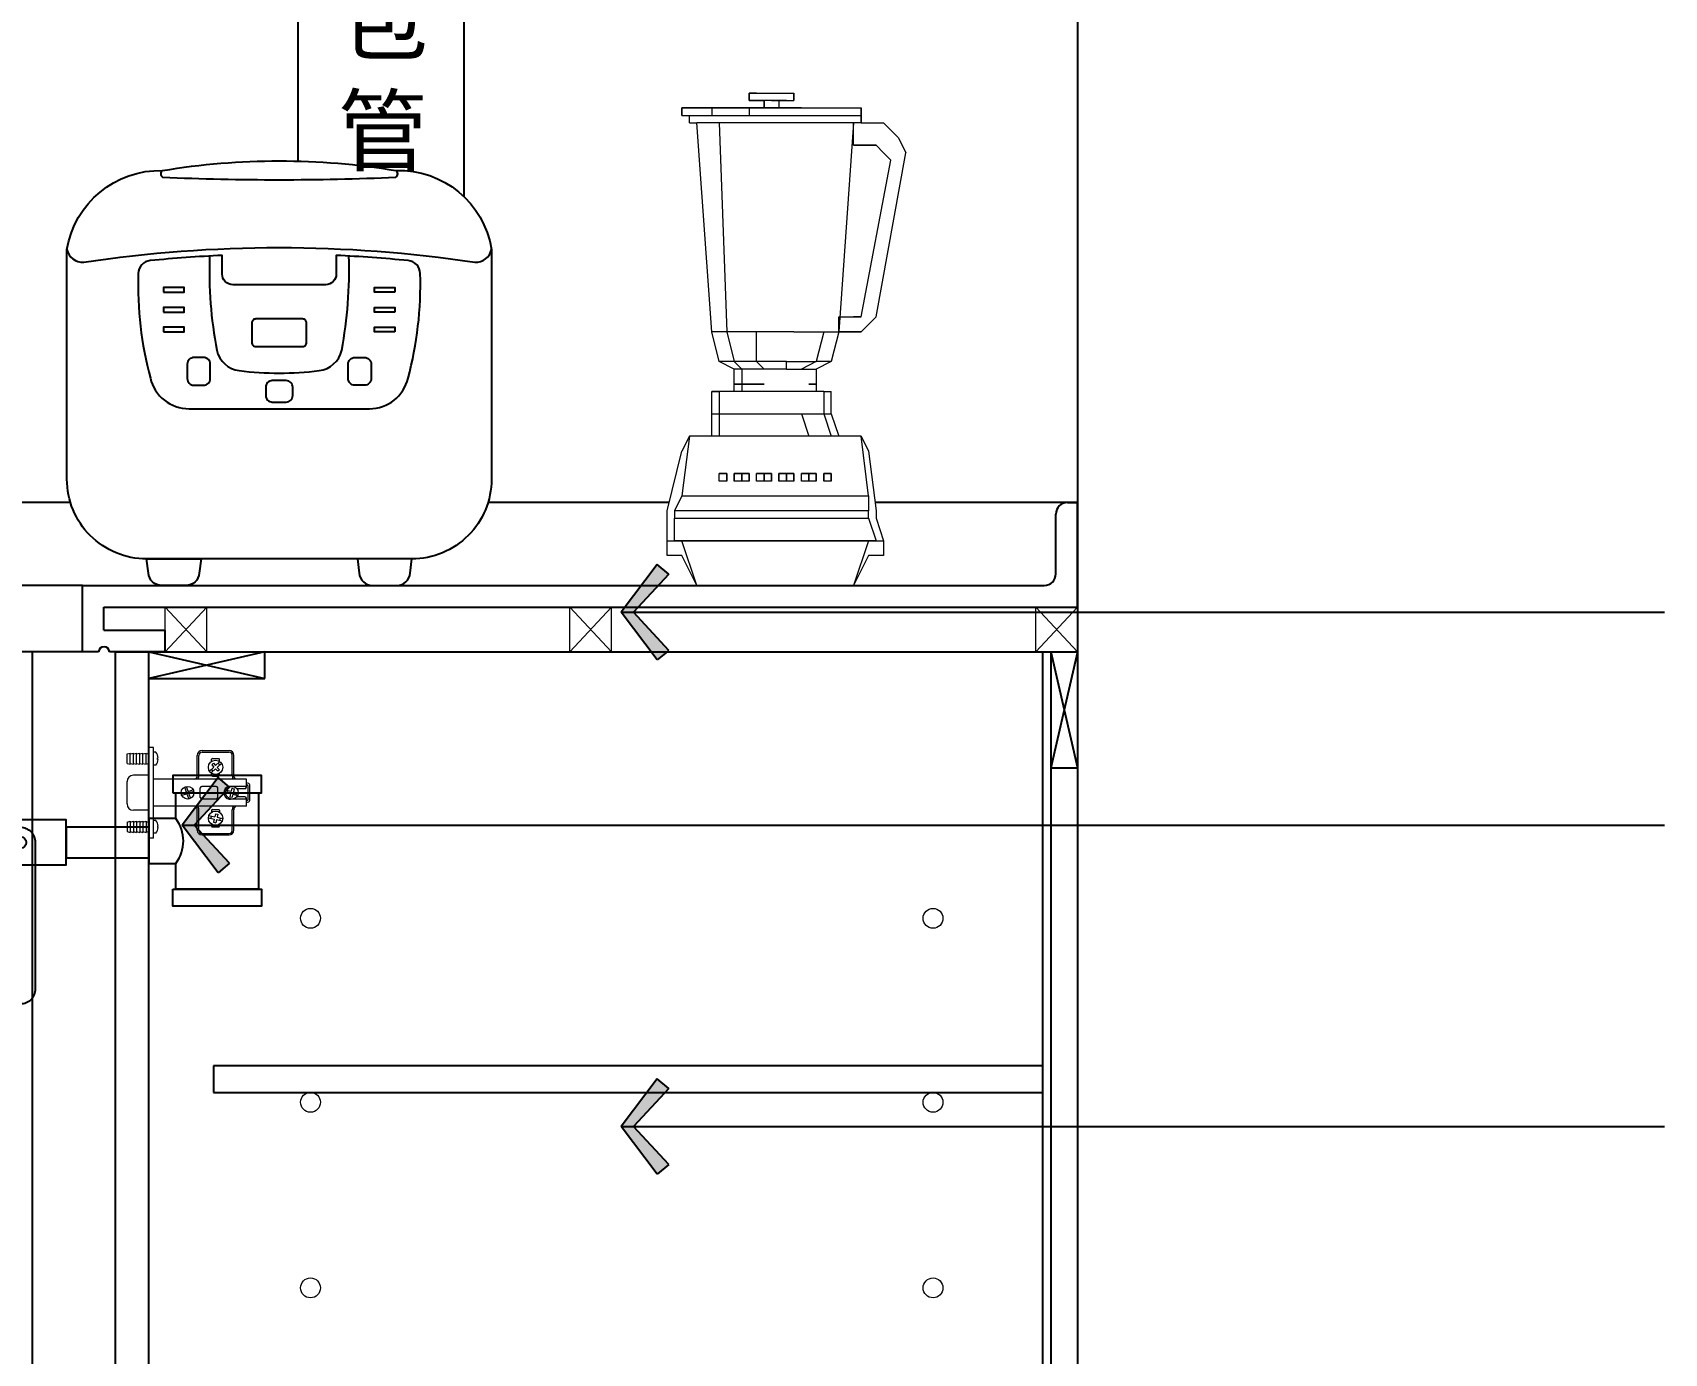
# Model space of a CAD drawing. Header units: millimetres. Extents: x 3104083 to 3173399, y -3165492 to -3044687.
# Drawn here: x 3115780 to 3116764, y -3161437 to -3160640 of the extents above; entities that cross this region are included whole.
import ezdxf

# ---------------------------------------------------------------- set-up
doc = ezdxf.new("R2010")
doc.units = ezdxf.units.MM
doc.header["$LTSCALE"] = 500
doc.header["$MEASUREMENT"] = 0
doc.linetypes.add('ACAD_ISO03W100', pattern=[30, 12, -18])
doc.layers.get('0').update_dxf_attribs({"linetype": 'CONTINUOUS'})
for name, color, linetype in [('W-基础引线', 35, 'CONTINUOUS'), ('ZB_厨柜', 7, 'CONTINUOUS'), ('台面', 4, 'CONTINUOUS'), ('柜体', 2, 'CONTINUOUS')]:
    doc.layers.add(name, color=color, linetype=linetype)
for name, color, linetype, lineweight in [('五金辅助件', 25, 'CONTINUOUS', 13), ('墙体', 6, 'CONTINUOUS', 25), ('电器', 85, 'CONTINUOUS', 15)]:
    doc.layers.add(name, color=color, linetype=linetype, lineweight=lineweight)
doc.styles.add('ZB_宋体', font='SimSun.ttf', dxfattribs={"height": 80})
doc.dimstyles.new('基础引线', dxfattribs={"dimtxt": 3, "dimasz": 0.7, "dimexe": 2, "dimexo": 6, "dimgap": 1, "dimtad": 1, "dimdec": 0, "dimdsep": 46, "dimtxsty": 'Standard', "dimblk1": 'A', "dimblk2": 'A', "dimsah": 1, "dimcen": 3, "dimdle": 200, "dimclrd": 256, "dimclre": 256, "dimclrt": 2, "dimadec": 0, "dimazin": 0, "dimtfac": 1, "dimtdec": 0, "dimtix": 1, "dimtmove": 1, "dimatfit": 3, "dimldrblk": 'A', "dimfxl": 0, "dimtvp": 1, "dimtolj": 1, "dimtzin": 0, "dimarcsym": 0})

# ---------------------------------------------------------------- blocks, each defined once
blk = doc.blocks.new('A$C68F85FAD')
at = {"color": 251}
for p, q in [((4.02, 226.46), (150.36, 226.46)), ((39.3, 124.97), (52.41, 112.17)), ((20.44, 105.65), (33.55, 92.85))]:
    blk.add_line(p, q, dxfattribs=at)
for points in [[(17.33, 239.5), (0, 239.5), (0, 255.04), (17.33, 255.04)], [(17.33, 239.5), (34.66, 239.5), (34.66, 255.04), (17.33, 255.04)], [(137.05, 239.5), (119.72, 239.5), (119.72, 255.04), (137.05, 255.04)], [(137.05, 239.5), (154.38, 239.5), (154.38, 255.04), (137.05, 255.04)], [(21.21, 149.66), (133.17, 149.66), (133.17, 194.19), (21.21, 194.19)], [(38.38, 166.7), (116, 166.7), (116, 187.55), (38.38, 187.55)]]:
    blk.add_lwpolyline(points, close=True, dxfattribs=at)
for points in [[(77.19, 232.98), (30.64, 232.98), (30.64, 239.5), (4.02, 239.5), (4.02, 140.54), (77.19, 140.54)], [(77.19, 232.98), (123.74, 232.98), (123.74, 239.5), (150.36, 239.5), (150.36, 140.54), (77.19, 140.54)]]:
    blk.add_lwpolyline(points, dxfattribs=at)
for points in [[(77.19, 0), (41.52, 0, -0.414214), (4.02, 37.5), (4.02, 140.54)], [(77.19, 0), (112.86, 0, 0.414214), (150.36, 37.5), (150.36, 140.54)]]:
    blk.add_lwpolyline(points, format="xyb", dxfattribs=at)
for radius in [49.68, 34.68]:
    blk.add_circle((77.19, 69.11), radius, dxfattribs=at)
blk.add_arc((29.87, 115.31), 13.5, 45.69023, 225.69023, dxfattribs=at)
blk = doc.blocks.new('A$C0C50100C')
at = {"color": 251}
for points in [[(4.5, 41.35), (4.5, 14.35), (0, 14.35), (0, 41.35)], [(42, 0), (15, 0), (15, 4.5), (42, 4.5)]]:
    blk.add_lwpolyline(points, close=True, dxfattribs=at)
blk.add_lwpolyline([(42, 0), (15, 0)], dxfattribs=at)
for radius in [34.69, 13.29]:
    blk.add_arc((4.5, 4.5), radius, 0, 90, dxfattribs=at)
blk = doc.blocks.new('A$C724F52B9')
at = {"color": 251}
blk.add_line((16.14, 68.52), (66.14, 68.52), dxfattribs=at)
for points in [[(14.39, 68.52), (67.88, 68.52), (67.88, 78.81), (14.39, 78.81)], [(14.39, 10.28), (67.88, 10.28), (67.88, 0), (14.39, 0)]]:
    blk.add_lwpolyline(points, close=True, dxfattribs=at)
for points in [[(16.14, 52.9), (16.14, 68.52), (66.14, 68.52), (66.14, 10.28), (16.14, 10.28), (16.14, 25.9)], [(16.14, 52.9), (0, 52.9), (0, 25.9), (16.14, 25.9)]]:
    blk.add_lwpolyline(points, dxfattribs=at)
blk.add_arc((-1.31, 39.4), 22.06, 322.27592, 37.72408, dxfattribs=at)
blk = doc.blocks.new('A$C05DC2C78')
at = {"color": 251}
blk.add_lwpolyline([(0, 83.81), (63.86, 83.81), (63.86, 110.81), (0, 110.81)], close=True, dxfattribs=at)
blk.add_lwpolyline([(36.42, 0), (36.42, 0, 0.414214), (45.42, 9), (45.42, 97.24, 0.414214), (36.42, 106.24), (36.42, 106.24, 0.414214), (27.42, 97.24), (27.42, 9, 0.414214)], format="xyb", close=True, dxfattribs=at)
blk.add_circle((36.42, 97.24), 3.41, dxfattribs=at)
blk = doc.blocks.new('A$C54DE3673')
at = {"color": 251}
for points in [[(0, 88.06), (24.97, 88.06), (24.97, 106.56), (0, 106.56)], [(88.83, 88.06), (138.78, 88.06), (138.78, 106.56), (88.83, 106.56)]]:
    blk.add_lwpolyline(points, close=True, dxfattribs=at)
at = {"layer": 'ZB_厨柜', "color": 251}
blk.add_blockref('A$C05DC2C78', (24.97, 0), dxfattribs=at)
blk = doc.blocks.new('A$C32656320')
at = {"color": 251}
for p, q in [((37.5, 22.75), (23.33, 22.75)), ((37.5, 4.25), (23.33, 4.25))]:
    blk.add_line(p, q, dxfattribs=at)
blk.add_lwpolyline([(42, 27), (42, 0), (37.5, 0), (37.5, 27)], close=True, dxfattribs=at)
for radius in [13.5, 9.25, 3.2]:
    blk.add_circle((13.5, 13.5), radius, dxfattribs=at)
blk = doc.blocks.new('A$C3B395FC8')
at = {"color": 251}
blk.add_lwpolyline([(130.83, 4.25), (42, 4.25), (42, 22.75), (130.83, 22.75)], close=True, dxfattribs=at)
at = {"layer": 'ZB_厨柜', "color": 251}
blk.add_blockref('A$C32656320', (0, 0), dxfattribs=at)
blk = doc.blocks.new('A$C2E24691C')
at = {"layer": 'ZB_厨柜', "color": 251}
for points in [[(150.08, 255.04), (150.08, 277.77), (168.58, 277.77), (168.58, 255.04)], [(288.3, 255.04), (288.3, 277.77), (269.8, 277.77), (269.8, 255.04)]]:
    blk.add_lwpolyline(points, close=True, dxfattribs=at)
for name, p in [('A$C724F52B9', (446.33, 267.06)), ('A$C3B395FC8', (0, 292.12)), ('A$C0C50100C', (130.83, 277.77)), ('A$C54DE3673', (307.55, 208.31)), ('A$C68F85FAD', (142, 0))]:
    blk.add_blockref(name, p, dxfattribs=at)
at = {"layer": 'ZB_厨柜', "color": 251, "xscale": -1}
blk.add_blockref('A$C0C50100C', (307.55, 277.77), dxfattribs=at)
blk = doc.blocks.new('A$C2EBB69B4')
at = {"layer": 'ZB_厨柜', "color": 251}
blk.add_line((73.65, 106.55), (182.35, 106.55), dxfattribs=at)
for points in [[(198.38, 250.26, -0.378056), (256, 202.68), (256, 64.02, -0.414214), (208, 16.02), (48, 16.02, -0.414214), (0, 64.02), (0, 202.68, -0.373666), (57.62, 250.26, -0.082421)], [(113.9, 144.12), (142.1, 144.12, 0.414214), (144.5, 146.52), (144.5, 158.33, 0.414214), (142.1, 160.73), (113.9, 160.73, 0.414214), (111.5, 158.33), (111.5, 146.52, 0.414214)], [(48, 16.02), (80.87, 16.02), (79.76, 7.47, -0.394864), (71.78, 0), (57.08, 0, -0.394864), (49.1, 7.47)], [(208, 16.02), (175.13, 16.02), (176.24, 7.47, 0.394864), (184.22, 0), (198.92, 0, 0.394864), (206.9, 7.47)]]:
    blk.add_lwpolyline(points, format="xyb", close=True, dxfattribs=at)
for points in [[(57.62, 250.26, 0.553344), (57.62, 246.26, 0.022402), (198.38, 246.26, 0.553344), (198.38, 250.26)], [(0, 202.68, 0.37205), (10.11, 194.9, -0.075344), (245.89, 194.9, 0.37205), (256, 202.68)], [(205.7, 125.03, 0.073156), (213.01, 188.17, 0.377465), (205.81, 195.91, 0.013901), (162.4, 199.03), (162.4, 187.79, -0.414214), (156, 181.39), (100, 181.39, -0.414214), (93.6, 187.79), (93.6, 199.03, 0.013901), (50.19, 195.91, 0.377465), (42.99, 188.17, 0.073156), (50.3, 125.03)], [(85.99, 198.66, 0.054661), (90.32, 141.88, 0.314331), (103.9, 129.6, 0.062967), (152.1, 129.6, 0.314331), (165.68, 141.88, 0.054661), (170.01, 198.66, 0.065658)]]:
    blk.add_lwpolyline(points, format="xyb", dxfattribs=at)
at = {"layer": 'ZB_厨柜', "color": 250}
for points in [[(58.29, 176.93), (70.64, 176.93), (70.64, 179.71), (58.29, 179.71)], [(197.71, 176.93), (185.36, 176.93), (185.36, 179.71), (197.71, 179.71)], [(58.29, 164.93), (70.64, 164.93), (70.64, 167.71), (58.29, 167.71)], [(197.71, 164.93), (185.36, 164.93), (185.36, 167.71), (197.71, 167.71)], [(58.29, 152.93), (70.64, 152.93), (70.64, 155.71), (58.29, 155.71)], [(197.71, 152.93), (185.36, 152.93), (185.36, 155.71), (197.71, 155.71)]]:
    blk.add_lwpolyline(points, close=True, dxfattribs=at)
for points in [[(76.53, 120.76), (82.42, 120.76, 0.414214), (86.42, 124.76), (86.42, 133.49, 0.414214), (82.42, 137.49), (76.53, 137.49, 0.414214), (72.53, 133.49), (72.53, 124.76, 0.414214)], [(179.47, 120.76), (173.58, 120.76, -0.414214), (169.58, 124.76), (169.58, 133.49, -0.414214), (173.58, 137.49), (179.47, 137.49, -0.414214), (183.47, 133.49), (183.47, 124.76, -0.414214)], [(123.83, 110.62), (132.17, 110.62, 0.414214), (136.17, 114.62), (136.17, 119.54, 0.414214), (132.17, 123.54), (123.83, 123.54, 0.414214), (119.83, 119.54), (119.83, 114.62, 0.414214)]]:
    blk.add_lwpolyline(points, format="xyb", close=True, dxfattribs=at)
at = {"layer": 'ZB_厨柜', "color": 251}
for centre, start, end in [((73.65, 130.55), 193.30417, 270), ((182.35, 130.55), 270, 346.69583)]:
    blk.add_arc(centre, 24, start, end, dxfattribs=at)
blk = doc.blocks.new('A')
for p, q in [((-1.435, 1.148), (-1.09, 1.437)), ((-1.435, 1.148), (-0.369, 0)), ((-1.09, 1.437), (0, 0)), ((-0.369, 0), (-2.127, 0)), ((-1.435, -1.148), (-0.369, 0)), ((-1.09, -1.437), (0, 0)), ((-1.435, -1.148), (-1.09, -1.437))]:
    blk.add_line(p, q)
for points in [[(-1.435, 1.148), (-1.09, 1.437), (-0.369, 0), (0, 0)], [(-1.435, -1.148), (-1.09, -1.437), (-0.369, 0), (0, 0)]]:
    blk.add_solid(points)

msp = doc.modelspace()

# ---------------------------------------------------------------- linework, layer by layer
at = {"layer": '五金辅助件', "linetype": 'ACAD_ISO03W100'}
for p, q in [((3115860.489, -3161013.657), (3115860.489, -3160986.657)), ((3115860.489, -3160986.657), (3115885.489, -3161013.657)), ((3115885.489, -3160986.657), (3115860.489, -3161013.657)), ((3115885.489, -3161013.657), (3115885.489, -3160986.657)), ((3116104.489, -3161013.657), (3116104.489, -3160986.657)), ((3116104.489, -3160986.657), (3116129.489, -3161013.657)), ((3116129.489, -3160986.657), (3116104.489, -3161013.657)), ((3116129.489, -3161013.657), (3116129.489, -3160986.657)), ((3116385.489, -3161013.657), (3116385.489, -3160986.657)), ((3116385.489, -3160986.657), (3116410.489, -3161013.657)), ((3116410.489, -3160986.657), (3116385.489, -3161013.657)), ((3116410.489, -3161013.657), (3116410.489, -3160986.657))]:
    msp.add_line(p, q, dxfattribs=at)
at = {"layer": '五金辅助件'}
for p, q in [((3115837.427, -3161075.219), (3115839.347, -3161074.739)), ((3115837.427, -3161080.979), (3115837.427, -3161075.219)), ((3115839.347, -3161075.219), (3115841.267, -3161074.739)), ((3115839.347, -3161081.459), (3115839.347, -3161074.739)), ((3115841.267, -3161075.219), (3115843.187, -3161074.739)), ((3115841.267, -3161081.459), (3115841.267, -3161074.739)), ((3115843.187, -3161075.219), (3115845.107, -3161074.739)), ((3115843.187, -3161081.459), (3115843.187, -3161074.739)), ((3115845.107, -3161075.219), (3115847.027, -3161074.739)), ((3115845.107, -3161081.459), (3115845.107, -3161074.739)), ((3115847.027, -3161075.219), (3115848.947, -3161074.739)), ((3115847.027, -3161081.459), (3115847.027, -3161074.739)), ((3115848.947, -3161081.459), (3115848.947, -3161074.739)), ((3115848.947, -3161075.219), (3115850.489, -3161074.833)), ((3115853.369, -3161071.297), (3115850.489, -3161071.297)), ((3115853.369, -3161126.017), (3115853.369, -3161071.297)), ((3115854.809, -3161074.259), (3115853.369, -3161074.259)), ((3115856.249, -3161077.619), (3115855.759, -3161077.619)), ((3115855.759, -3161078.579), (3115855.759, -3161077.619)), ((3115879.769, -3161088.577), (3115879.769, -3161076.097)), ((3115880.729, -3161088.577), (3115880.729, -3161076.097)), ((3115882.649, -3161073.217), (3115898.969, -3161073.217)), ((3115882.649, -3161074.177), (3115898.969, -3161074.177)), ((3115888.889, -3161078.017), (3115892.729, -3161078.017)), ((3115900.889, -3161088.354), (3115900.889, -3161076.097)), ((3115901.849, -3161088.354), (3115901.849, -3161076.097)), ((3115837.427, -3161080.979), (3115839.347, -3161081.459)), ((3115839.347, -3161080.979), (3115841.267, -3161081.459)), ((3115841.267, -3161080.979), (3115843.187, -3161081.459)), ((3115850.489, -3161088.097), (3115841.267, -3161088.097)), ((3115843.187, -3161080.979), (3115845.107, -3161081.459)), ((3115845.107, -3161080.979), (3115847.027, -3161081.459)), ((3115847.027, -3161080.979), (3115848.947, -3161081.459)), ((3115848.947, -3161080.979), (3115850.489, -3161081.364)), ((3115854.809, -3161081.939), (3115853.369, -3161081.939)), ((3115856.249, -3161078.579), (3115855.759, -3161078.579)), ((3115889.792, -3161083.254), (3115887.186, -3161085.65)), ((3115890.766, -3161084.314), (3115888.161, -3161086.71)), ((3115888.409, -3161079.705), (3115888.409, -3161078.497)), ((3115888.409, -3161088.097), (3115888.409, -3161086.889)), ((3115889.552, -3161080.866), (3115888.492, -3161081.841)), ((3115888.492, -3161081.841), (3115889.792, -3161083.254)), ((3115889.552, -3161080.866), (3115890.852, -3161082.28)), ((3115890.766, -3161084.314), (3115892.066, -3161085.728)), ((3115893.457, -3161079.884), (3115890.852, -3161082.28)), ((3115894.432, -3161080.944), (3115891.826, -3161083.34)), ((3115891.826, -3161083.34), (3115893.126, -3161084.753)), ((3115893.126, -3161084.753), (3115892.066, -3161085.728)), ((3115893.209, -3161079.705), (3115893.209, -3161078.497)), ((3115893.209, -3161088.097), (3115893.209, -3161086.889)), ((3115837.427, -3161105.377), (3115837.427, -3161091.937)), ((3115909.405, -3161090.497), (3115853.369, -3161090.497)), ((3115872.148, -3161095.199), (3115873.111, -3161097.913)), ((3115873.053, -3161094.878), (3115874.016, -3161097.592)), ((3115877.343, -3161096.921), (3115874.629, -3161097.884)), ((3115877.664, -3161097.825), (3115874.95, -3161098.788)), ((3115881.565, -3161101.537), (3115881.565, -3161095.777)), ((3115891.165, -3161094.817), (3115882.525, -3161094.817)), ((3115888.889, -3161088.577), (3115892.729, -3161088.577)), ((3115892.125, -3161101.537), (3115892.125, -3161095.777)), ((3115897.088, -3161097.095), (3115900.129, -3161097.794)), ((3115909.405, -3161094.817), (3115899.805, -3161094.817)), ((3115900.559, -3161095.923), (3115900.129, -3161097.794)), ((3115900.559, -3161095.923), (3115901.962, -3161096.245)), ((3115901.962, -3161096.245), (3115901.532, -3161098.117)), ((3115901.532, -3161098.117), (3115904.573, -3161098.815)), ((3115908.445, -3161096.257), (3115903.667, -3161096.257)), ((3115909.405, -3161095.297), (3115909.405, -3161090.497)), ((3115910.765, -3161093.172), (3115909.405, -3161092.764)), ((3115909.805, -3161093.886), (3115909.405, -3161093.766)), ((3115910.489, -3161102.508), (3115910.489, -3161094.806)), ((3115911.449, -3161103.223), (3115911.449, -3161094.091)), ((3115909.405, -3161106.817), (3115853.369, -3161106.817)), ((3115872.819, -3161098.526), (3115870.105, -3161099.489)), ((3115873.14, -3161099.43), (3115870.426, -3161100.393)), ((3115873.753, -3161099.722), (3115874.716, -3161102.436)), ((3115874.658, -3161099.401), (3115875.621, -3161102.115)), ((3115891.165, -3161102.497), (3115882.525, -3161102.497)), ((3115895.965, -3161099.137), (3115895.965, -3161098.177)), ((3115896.765, -3161098.499), (3115899.806, -3161099.198)), ((3115899.806, -3161099.198), (3115899.376, -3161101.069)), ((3115899.376, -3161101.069), (3115900.78, -3161101.391)), ((3115909.405, -3161102.497), (3115899.805, -3161102.497)), ((3115901.21, -3161099.52), (3115900.78, -3161101.391)), ((3115901.21, -3161099.52), (3115904.25, -3161100.219)), ((3115908.445, -3161101.057), (3115903.667, -3161101.057)), ((3115909.405, -3161106.817), (3115909.405, -3161102.017)), ((3115909.405, -3161103.548), (3115909.805, -3161103.428)), ((3115909.405, -3161104.55), (3115910.765, -3161104.142)), ((3115837.427, -3161116.335), (3115839.347, -3161115.855)), ((3115837.427, -3161116.335), (3115837.427, -3161122.095)), ((3115839.347, -3161115.855), (3115839.347, -3161122.575)), ((3115839.347, -3161116.335), (3115841.267, -3161115.855)), ((3115850.489, -3161109.217), (3115841.267, -3161109.217)), ((3115841.267, -3161115.855), (3115841.267, -3161122.575)), ((3115841.267, -3161116.335), (3115843.187, -3161115.855)), ((3115843.187, -3161115.855), (3115843.187, -3161122.575)), ((3115843.187, -3161116.335), (3115845.107, -3161115.855)), ((3115845.107, -3161115.855), (3115845.107, -3161122.575)), ((3115845.107, -3161116.335), (3115847.027, -3161115.855)), ((3115847.027, -3161115.855), (3115847.027, -3161122.575)), ((3115847.027, -3161116.335), (3115848.947, -3161115.855)), ((3115848.947, -3161115.855), (3115848.947, -3161122.575)), ((3115848.947, -3161116.335), (3115850.489, -3161115.95)), ((3115854.809, -3161115.375), (3115853.369, -3161115.375)), ((3115879.769, -3161121.217), (3115879.769, -3161108.737)), ((3115880.729, -3161121.217), (3115880.729, -3161108.737)), ((3115886.496, -3161113.765), (3115889.946, -3161114.558)), ((3115886.819, -3161112.361), (3115890.268, -3161113.154)), ((3115888.409, -3161109.217), (3115888.409, -3161110.425)), ((3115888.409, -3161117.609), (3115888.409, -3161118.817)), ((3115888.889, -3161108.737), (3115892.729, -3161108.737)), ((3115889.946, -3161114.558), (3115889.516, -3161116.429)), ((3115889.516, -3161116.429), (3115890.919, -3161116.751)), ((3115890.698, -3161111.283), (3115890.268, -3161113.154)), ((3115890.698, -3161111.283), (3115892.102, -3161111.605)), ((3115891.349, -3161114.88), (3115890.919, -3161116.751)), ((3115891.349, -3161114.88), (3115894.799, -3161115.673)), ((3115892.102, -3161111.605), (3115891.672, -3161113.477)), ((3115891.672, -3161113.477), (3115895.122, -3161114.269)), ((3115893.209, -3161109.217), (3115893.209, -3161110.425)), ((3115893.209, -3161117.609), (3115893.209, -3161118.817)), ((3115900.889, -3161121.217), (3115900.889, -3161108.96)), ((3115901.849, -3161121.217), (3115901.849, -3161108.96)), ((3115837.427, -3161122.095), (3115839.347, -3161122.575)), ((3115839.347, -3161122.095), (3115841.267, -3161122.575)), ((3115841.267, -3161122.095), (3115843.187, -3161122.575)), ((3115843.187, -3161122.095), (3115845.107, -3161122.575)), ((3115845.107, -3161122.095), (3115847.027, -3161122.575)), ((3115847.027, -3161122.095), (3115848.947, -3161122.575)), ((3115848.947, -3161122.095), (3115850.489, -3161122.481)), ((3115853.369, -3161126.017), (3115850.489, -3161126.017)), ((3115854.809, -3161123.055), (3115853.369, -3161123.055)), ((3115855.759, -3161118.735), (3115855.759, -3161119.695)), ((3115856.249, -3161118.735), (3115855.759, -3161118.735)), ((3115856.249, -3161119.695), (3115855.759, -3161119.695)), ((3115882.649, -3161123.137), (3115898.969, -3161123.137)), ((3115882.649, -3161124.097), (3115898.969, -3161124.097)), ((3115888.889, -3161119.297), (3115892.729, -3161119.297))]:
    msp.add_line(p, q, dxfattribs=at)
for centre, radius in [((3115890.809, -3161083.297), 4.32), ((3115873.885, -3161098.657), 3.84), ((3115900.669, -3161098.657), 3.84), ((3115890.809, -3161114.017), 4.32), ((3115948.039, -3161174.385), 5.991), ((3116323.434, -3161174.385), 5.991), ((3115948.039, -3161285.325), 5.991), ((3116323.434, -3161285.325), 5.991), ((3115948.039, -3161397.265), 5.991), ((3116323.434, -3161397.265), 5.991)]:
    msp.add_circle(centre, radius, dxfattribs=at)
for centre, radius, start, end in [((3115850.409, -3161078.099), 5.84, 4.714561, 41.11209), ((3115882.649, -3161076.097), 2.88, 90, 180), ((3115882.649, -3161076.097), 1.92, 90, 180), ((3115888.889, -3161078.497), 0.48, 90, 180), ((3115892.729, -3161078.497), 0.48, 0, 90), ((3115898.969, -3161076.097), 2.88, 0, 90), ((3115898.969, -3161076.097), 1.92, 0, 90), ((3115841.267, -3161091.937), 3.84, 90, 180), ((3115850.409, -3161078.099), 5.84, 318.88791, 355.285439), ((3115890.809, -3161083.297), 2.869, 208.062168, 237.131999), ((3115888.889, -3161088.097), 0.48, 180, 270), ((3115890.809, -3161083.297), 2.869, 28.062168, 57.131999), ((3115892.729, -3161088.097), 0.48, 270, 0), ((3115872.659, -3161098.073), 0.48, 289.535564, 19.535564), ((3115874.468, -3161097.431), 0.48, 199.535564, 289.535564), ((3115877.849, -3161088.577), 1.92, 270, 0), ((3115877.849, -3161088.577), 2.88, 318.189685, 0), ((3115882.525, -3161095.777), 0.96, 90, 180), ((3115891.165, -3161095.777), 0.96, 0, 90), ((3115899.42, -3161098.251), 3.456, 83.605432, 178.766418), ((3115900.669, -3161098.657), 2.73, 151.770495, 182.349246), ((3115904.729, -3161088.354), 3.84, 180, 213.919184), ((3115904.729, -3161088.354), 2.88, 180, 228.075907), ((3115908.445, -3161095.297), 0.96, 270, 0), ((3115909.529, -3161094.806), 0.96, 0, 73.300756), ((3115910.489, -3161094.091), 0.96, 0, 73.300756), ((3115841.267, -3161105.377), 3.84, 180, 270), ((3115873.301, -3161099.883), 0.48, 19.535564, 109.535564), ((3115875.11, -3161099.241), 0.48, 109.535564, 199.535564), ((3115877.849, -3161108.737), 1.92, 0, 90), ((3115877.849, -3161108.737), 2.88, 0, 41.810315), ((3115882.525, -3161101.537), 0.96, 180, 270), ((3115891.165, -3161101.537), 0.96, 270, 0), ((3115899.42, -3161099.063), 3.456, 181.233582, 276.394568), ((3115904.729, -3161108.96), 3.84, 146.080816, 180), ((3115904.729, -3161108.96), 2.88, 131.924093, 180), ((3115900.669, -3161098.657), 2.73, 331.770495, 2.349246), ((3115908.445, -3161102.017), 0.96, 0, 90), ((3115909.529, -3161102.508), 0.96, 286.699244, 0), ((3115910.489, -3161103.223), 0.96, 286.699244, 0), ((3115850.409, -3161119.215), 5.84, 4.714561, 41.11209), ((3115890.809, -3161114.017), 2.869, 152.524955, 181.594786), ((3115888.889, -3161109.217), 0.48, 90, 180), ((3115892.729, -3161109.217), 0.48, 0, 90), ((3115890.809, -3161114.017), 2.869, 332.524955, 1.594786), ((3115850.409, -3161119.215), 5.84, 318.88791, 355.285439), ((3115882.649, -3161121.217), 2.88, 180, 270), ((3115882.649, -3161121.217), 1.92, 180, 270), ((3115888.889, -3161118.817), 0.48, 180, 270), ((3115892.729, -3161118.817), 0.48, 270, 0), ((3115898.969, -3161121.217), 1.92, 270, 0), ((3115898.969, -3161121.217), 2.88, 270, 0)]:
    msp.add_arc(centre, radius, start, end, dxfattribs=at)
at = {"layer": '台面'}
for p, q in [((3115803.286, -3160923.657), (3115756.319, -3160923.657)), ((3116164.302, -3160923.657), (3116055.1, -3160923.657)), ((3116410.489, -3160923.657), (3116288.427, -3160923.657)), ((3116397.489, -3160966.657), (3116397.489, -3160930.657)), ((3116404.489, -3160923.657), (3116410.489, -3160923.657)), ((3116410.489, -3160986.657), (3116410.489, -3160923.657)), ((3115810.489, -3160973.657), (3114040.489, -3160973.657)), ((3115810.489, -3160973.657), (3116390.489, -3160973.657)), ((3115810.489, -3161013.657), (3115810.489, -3160973.657)), ((3115823.489, -3160986.657), (3116410.489, -3160986.657)), ((3115823.489, -3161000.657), (3115823.489, -3160986.657)), ((3115823.489, -3161000.657), (3115860.489, -3161000.657)), ((3115810.489, -3161013.657), (3114040.489, -3161013.657)), ((3115820.222, -3161013.657), (3115810.489, -3161013.657)), ((3115860.489, -3161013.657), (3115826.846, -3161013.657))]:
    msp.add_line(p, q, dxfattribs=at)
for centre, radius, start, end in [((3116404.489, -3160930.657), 7, 90, 180), ((3116390.489, -3160966.657), 7, 270, 0), ((3115823.534, -3161013.973), 3.327, 5.454106, 174.545894)]:
    msp.add_arc(centre, radius, start, end, dxfattribs=at)
at = {"layer": '墙体'}
for p, q in [((3115940.489, -3159323.657), (3115940.489, -3160717.75)), ((3116040.489, -3159323.657, 0), (3116040.489, -3160739.067, 0)), ((3116410.489, -3159323.657), (3116410.489, -3161773.657))]:
    msp.add_line(p, q, dxfattribs=at)
at = {"layer": '柜体'}
for p, q in [((3115860.489, -3161013.657), (3115860.489, -3161000.657)), ((3115780.489, -3161573.657), (3115780.489, -3161013.657)), ((3115830.489, -3161573.657), (3115830.489, -3161013.657)), ((3115830.489, -3161013.657), (3116410.489, -3161013.657)), ((3115850.489, -3161573.657), (3115850.489, -3161013.657)), ((3115850.489, -3161013.657), (3115920.489, -3161029.657)), ((3115920.489, -3161013.657), (3115850.489, -3161029.657)), ((3115920.489, -3161029.657), (3115920.489, -3161013.657)), ((3116389.489, -3161013.657), (3116389.489, -3161565.657)), ((3116394.489, -3161013.657), (3116394.489, -3161565.657)), ((3116394.489, -3161013.657), (3116410.489, -3161083.657)), ((3116410.489, -3161013.657), (3116394.489, -3161083.657)), ((3116410.489, -3161013.657), (3116410.489, -3161573.657)), ((3115850.489, -3161029.657), (3115920.489, -3161029.657)), ((3116394.489, -3161083.657), (3116410.489, -3161083.657)), ((3116389.489, -3161263.335), (3115889.489, -3161263.335)), ((3115889.489, -3161263.335), (3115889.489, -3161279.335)), ((3115889.489, -3161279.335), (3116389.489, -3161279.335))]:
    msp.add_line(p, q, dxfattribs=at)
at = {"layer": '电器'}
for p, q in [((3116212.552, -3160676.657), (3116212.552, -3160681.157)), ((3116217.052, -3160676.657), (3116212.552, -3160676.657)), ((3116212.552, -3160676.657), (3116217.052, -3160676.657)), ((3116212.552, -3160681.157), (3116212.552, -3160676.657)), ((3116212.552, -3160681.157), (3116221.552, -3160681.157)), ((3116212.552, -3160681.157), (3116217.052, -3160681.157)), ((3116221.552, -3160681.157), (3116212.552, -3160681.157)), ((3116217.052, -3160676.657), (3116226.052, -3160676.657)), ((3116217.052, -3160676.657), (3116226.052, -3160676.657)), ((3116226.052, -3160681.157), (3116217.052, -3160681.157)), ((3116217.052, -3160681.157), (3116221.552, -3160681.157)), ((3116226.052, -3160681.157), (3116221.552, -3160681.157)), ((3116221.552, -3160681.157), (3116221.552, -3160685.657)), ((3116221.552, -3160685.657), (3116221.552, -3160681.157)), ((3116221.552, -3160685.657), (3116221.552, -3160681.157)), ((3116226.052, -3160676.657), (3116230.552, -3160676.657)), ((3116226.052, -3160676.657), (3116230.552, -3160676.657)), ((3116230.552, -3160681.157), (3116226.052, -3160681.157)), ((3116226.052, -3160681.157), (3116230.552, -3160681.157)), ((3116230.552, -3160676.657), (3116235.052, -3160676.657)), ((3116230.552, -3160676.657), (3116235.052, -3160676.657)), ((3116230.552, -3160681.157), (3116230.552, -3160685.657)), ((3116230.552, -3160681.157), (3116230.552, -3160685.657)), ((3116235.052, -3160681.157), (3116230.552, -3160681.157)), ((3116230.552, -3160681.157), (3116235.052, -3160681.157)), ((3116230.552, -3160681.157), (3116235.052, -3160681.157)), ((3116235.052, -3160676.657), (3116239.552, -3160676.657)), ((3116235.052, -3160676.657), (3116239.552, -3160676.657)), ((3116235.052, -3160681.157), (3116239.552, -3160681.157)), ((3116235.052, -3160681.157), (3116239.552, -3160681.157)), ((3116235.052, -3160681.157), (3116239.552, -3160681.157)), ((3116239.552, -3160681.157), (3116239.552, -3160676.657)), ((3116239.552, -3160676.657), (3116239.552, -3160681.157)), ((3116190.052, -3160685.657), (3116172.052, -3160685.657)), ((3116172.052, -3160685.657), (3116190.052, -3160685.657)), ((3116172.052, -3160685.657), (3116172.052, -3160690.157)), ((3116172.052, -3160690.157), (3116172.052, -3160685.657)), ((3116172.052, -3160690.157), (3116176.552, -3160690.157)), ((3116176.552, -3160690.157), (3116190.052, -3160690.157)), ((3116176.552, -3160690.157), (3116190.052, -3160690.157)), ((3116176.552, -3160694.657), (3116176.552, -3160690.157)), ((3116176.552, -3160694.657), (3116176.552, -3160690.157)), ((3116176.552, -3160694.657), (3116181.029, -3160694.657)), ((3116190.052, -3160694.657), (3116181.052, -3160694.657)), ((3116190.052, -3160694.657), (3116181.052, -3160694.657)), ((3116190.052, -3160820.657), (3116181.052, -3160694.657)), ((3116190.052, -3160820.657), (3116181.052, -3160694.657)), ((3116190.052, -3160685.657), (3116190.052, -3160690.157)), ((3116212.552, -3160685.657), (3116190.052, -3160685.657)), ((3116190.052, -3160685.657), (3116212.552, -3160685.657)), ((3116190.052, -3160690.157), (3116212.552, -3160690.157)), ((3116190.052, -3160690.157), (3116212.552, -3160690.157)), ((3116212.552, -3160694.657), (3116190.052, -3160694.657)), ((3116212.552, -3160694.657), (3116190.052, -3160694.657)), ((3116194.552, -3160694.657), (3116199.052, -3160820.657)), ((3116212.552, -3160685.657), (3116212.552, -3160690.157)), ((3116244.052, -3160685.657), (3116212.552, -3160685.657)), ((3116212.552, -3160685.657), (3116280.052, -3160685.657)), ((3116212.552, -3160690.157), (3116244.052, -3160690.157)), ((3116212.552, -3160690.157), (3116280.052, -3160690.157)), ((3116239.552, -3160694.657), (3116212.552, -3160694.657)), ((3116239.552, -3160694.657), (3116212.552, -3160694.657)), ((3116275.552, -3160694.657), (3116239.552, -3160694.657)), ((3116266.552, -3160685.657), (3116280.052, -3160685.657)), ((3116266.552, -3160685.657), (3116280.052, -3160685.657)), ((3116266.552, -3160690.157), (3116280.052, -3160690.157)), ((3116266.552, -3160690.157), (3116280.052, -3160690.157)), ((3116275.552, -3160694.657), (3116266.552, -3160820.657)), ((3116275.552, -3160694.657), (3116266.552, -3160820.657)), ((3116275.552, -3160708.157), (3116275.552, -3160694.657)), ((3116280.052, -3160694.657), (3116275.552, -3160694.657)), ((3116280.052, -3160690.157), (3116280.052, -3160685.657)), ((3116280.052, -3160685.657), (3116280.052, -3160690.157)), ((3116280.052, -3160690.157), (3116280.052, -3160694.657)), ((3116280.052, -3160694.657), (3116280.052, -3160690.157)), ((3116280.052, -3160694.657), (3116293.552, -3160694.657)), ((3116280.052, -3160694.657), (3116293.552, -3160694.657)), ((3116302.552, -3160703.657), (3116293.552, -3160694.657)), ((3116293.552, -3160694.657), (3116302.552, -3160703.657)), ((3116302.552, -3160703.657), (3116307.052, -3160712.657)), ((3116302.552, -3160703.657), (3116307.052, -3160712.657)), ((3116289.052, -3160708.157), (3116275.552, -3160708.157)), ((3116275.552, -3160708.157), (3116289.052, -3160708.157)), ((3116293.552, -3160712.657), (3116289.052, -3160708.157)), ((3116293.552, -3160712.657), (3116289.052, -3160708.157)), ((3116289.052, -3160811.657), (3116307.052, -3160712.657)), ((3116289.052, -3160811.657), (3116307.052, -3160712.657)), ((3116293.552, -3160712.657), (3116298.052, -3160717.157)), ((3116298.052, -3160717.157), (3116293.552, -3160712.657)), ((3116280.052, -3160811.657), (3116298.052, -3160717.157)), ((3116280.052, -3160811.657), (3116298.052, -3160717.157)), ((3116266.552, -3160820.657), (3116266.552, -3160811.657)), ((3116266.552, -3160811.657), (3116275.552, -3160811.657)), ((3116266.552, -3160811.657), (3116275.552, -3160811.657)), ((3116275.552, -3160811.657), (3116280.052, -3160811.657)), ((3116280.052, -3160811.657), (3116275.552, -3160811.657)), ((3116289.052, -3160811.657), (3116280.052, -3160820.657)), ((3116289.052, -3160811.657), (3116280.052, -3160820.657)), ((3116199.052, -3160820.657), (3116190.052, -3160820.657)), ((3116194.552, -3160838.657), (3116190.052, -3160820.657)), ((3116194.552, -3160838.657), (3116190.052, -3160820.657)), ((3116199.052, -3160820.657), (3116203.552, -3160838.657)), ((3116217.052, -3160820.657), (3116199.052, -3160820.657)), ((3116239.552, -3160820.657), (3116217.052, -3160820.657)), ((3116217.052, -3160838.657), (3116217.052, -3160820.657)), ((3116239.552, -3160820.657), (3116257.552, -3160820.657)), ((3116257.552, -3160820.657), (3116253.052, -3160838.657)), ((3116257.552, -3160820.657), (3116266.552, -3160820.657)), ((3116266.552, -3160820.657), (3116262.052, -3160838.657)), ((3116266.552, -3160820.657), (3116262.052, -3160838.657)), ((3116280.052, -3160820.657), (3116266.552, -3160820.657)), ((3116266.552, -3160820.657), (3116280.052, -3160820.657)), ((3116203.552, -3160843.157), (3116194.552, -3160838.657)), ((3116203.552, -3160838.657), (3116194.552, -3160838.657)), ((3116203.552, -3160843.157), (3116194.552, -3160838.657)), ((3116203.552, -3160838.657), (3116208.052, -3160843.157)), ((3116217.052, -3160838.657), (3116203.552, -3160838.657)), ((3116235.052, -3160838.657), (3116217.052, -3160838.657)), ((3116221.552, -3160843.157), (3116217.052, -3160838.657)), ((3116235.052, -3160843.157), (3116235.052, -3160838.657)), ((3116235.052, -3160838.657), (3116253.052, -3160838.657)), ((3116253.052, -3160838.657), (3116244.052, -3160843.157)), ((3116262.052, -3160838.657), (3116253.052, -3160843.157)), ((3116262.052, -3160838.657), (3116253.052, -3160838.657)), ((3116262.052, -3160838.657), (3116253.052, -3160843.157)), ((3116203.552, -3160852.157), (3116203.552, -3160843.157)), ((3116208.052, -3160843.157), (3116203.552, -3160843.157)), ((3116203.552, -3160852.157), (3116203.552, -3160843.157)), ((3116203.552, -3160852.157), (3116208.052, -3160852.157)), ((3116203.552, -3160856.657), (3116203.552, -3160852.157)), ((3116208.052, -3160852.157), (3116203.552, -3160852.157)), ((3116203.552, -3160856.657), (3116203.552, -3160852.157)), ((3116208.052, -3160843.157), (3116208.052, -3160852.157)), ((3116221.552, -3160843.157), (3116208.052, -3160843.157)), ((3116208.052, -3160852.157), (3116208.052, -3160856.657)), ((3116208.052, -3160852.157), (3116221.552, -3160852.157)), ((3116221.552, -3160852.157), (3116208.052, -3160852.157)), ((3116235.052, -3160843.157), (3116221.552, -3160843.157)), ((3116235.052, -3160843.157), (3116244.052, -3160843.157)), ((3116244.052, -3160843.157), (3116253.052, -3160843.157)), ((3116253.052, -3160852.157), (3116248.552, -3160852.157)), ((3116248.552, -3160852.157), (3116253.052, -3160852.157)), ((3116253.052, -3160843.157), (3116253.052, -3160852.157)), ((3116253.052, -3160843.157), (3116253.052, -3160852.157)), ((3116253.052, -3160852.157), (3116253.052, -3160856.657)), ((3116253.052, -3160852.157), (3116253.052, -3160856.657)), ((3116190.052, -3160870.157), (3116190.052, -3160856.657)), ((3116194.552, -3160856.657), (3116190.052, -3160856.657)), ((3116190.052, -3160856.657), (3116194.552, -3160856.657)), ((3116194.552, -3160856.657), (3116194.552, -3160870.157)), ((3116208.052, -3160856.657), (3116194.552, -3160856.657)), ((3116208.052, -3160856.657), (3116194.552, -3160856.657)), ((3116226.052, -3160856.657), (3116208.052, -3160856.657)), ((3116244.052, -3160856.657), (3116208.052, -3160856.657)), ((3116257.552, -3160856.657), (3116244.052, -3160856.657)), ((3116257.552, -3160856.657), (3116244.052, -3160856.657)), ((3116257.552, -3160856.657), (3116257.552, -3160870.157)), ((3116257.552, -3160856.657), (3116262.052, -3160856.657)), ((3116257.552, -3160856.657), (3116262.052, -3160856.657)), ((3116262.052, -3160870.157), (3116262.052, -3160856.657)), ((3116190.052, -3160870.157), (3116194.552, -3160870.157)), ((3116190.052, -3160883.657), (3116190.052, -3160870.157)), ((3116194.552, -3160870.157), (3116194.552, -3160883.657)), ((3116194.552, -3160870.157), (3116208.052, -3160870.157)), ((3116208.052, -3160870.157), (3116226.052, -3160870.157)), ((3116226.052, -3160870.157), (3116244.052, -3160870.157)), ((3116244.052, -3160870.157), (3116257.552, -3160870.157)), ((3116244.052, -3160870.157), (3116248.552, -3160883.657)), ((3116257.552, -3160870.157), (3116262.052, -3160883.657)), ((3116257.552, -3160870.157), (3116262.052, -3160870.157)), ((3116262.052, -3160870.157), (3116266.552, -3160883.657)), ((3116176.552, -3160883.657), (3116172.052, -3160919.657)), ((3116176.552, -3160883.657), (3116172.052, -3160892.657)), ((3116280.052, -3160883.657), (3116176.552, -3160883.657)), ((3116194.552, -3160883.657), (3116190.052, -3160883.657)), ((3116208.052, -3160883.657), (3116194.552, -3160883.657)), ((3116226.052, -3160883.657), (3116208.052, -3160883.657)), ((3116248.552, -3160883.657), (3116226.052, -3160883.657)), ((3116262.052, -3160883.657), (3116248.552, -3160883.657)), ((3116266.552, -3160883.657), (3116262.052, -3160883.657)), ((3116284.552, -3160919.657), (3116280.052, -3160883.657)), ((3116280.052, -3160883.657), (3116284.552, -3160892.657)), ((3116163.052, -3160928.657), (3116172.052, -3160892.657)), ((3116284.552, -3160892.657), (3116289.052, -3160928.657)), ((3116194.552, -3160910.657), (3116194.552, -3160906.157)), ((3116194.552, -3160906.157), (3116199.052, -3160906.157)), ((3116199.052, -3160906.157), (3116194.552, -3160906.157)), ((3116194.552, -3160910.657), (3116194.552, -3160906.157)), ((3116199.052, -3160910.657), (3116194.552, -3160910.657)), ((3116199.052, -3160906.157), (3116199.052, -3160910.657)), ((3116199.052, -3160910.657), (3116199.052, -3160906.157)), ((3116203.552, -3160910.657), (3116203.552, -3160906.157)), ((3116203.552, -3160906.157), (3116203.552, -3160910.657)), ((3116208.052, -3160906.157), (3116203.552, -3160906.157)), ((3116203.552, -3160906.157), (3116208.052, -3160906.157)), ((3116208.052, -3160910.657), (3116203.552, -3160910.657)), ((3116208.052, -3160906.157), (3116208.052, -3160910.657)), ((3116208.052, -3160910.657), (3116208.052, -3160906.157)), ((3116208.052, -3160910.657), (3116208.052, -3160906.157)), ((3116208.052, -3160906.157), (3116208.052, -3160910.657)), ((3116212.552, -3160906.157), (3116208.052, -3160906.157)), ((3116208.052, -3160906.157), (3116212.552, -3160906.157)), ((3116212.552, -3160910.657), (3116208.052, -3160910.657)), ((3116212.552, -3160906.157), (3116212.552, -3160910.657)), ((3116212.552, -3160910.657), (3116212.552, -3160906.157)), ((3116217.052, -3160910.657), (3116217.052, -3160906.157)), ((3116217.052, -3160906.157), (3116221.552, -3160906.157)), ((3116221.552, -3160906.157), (3116217.052, -3160906.157)), ((3116217.052, -3160910.657), (3116217.052, -3160906.157)), ((3116221.552, -3160910.657), (3116217.052, -3160910.657)), ((3116221.552, -3160906.157), (3116226.052, -3160906.157)), ((3116226.052, -3160906.157), (3116221.552, -3160906.157)), ((3116221.552, -3160910.657), (3116221.552, -3160906.157)), ((3116221.552, -3160906.157), (3116221.552, -3160910.657)), ((3116221.552, -3160910.657), (3116221.552, -3160906.157)), ((3116221.552, -3160910.657), (3116221.552, -3160906.157)), ((3116226.052, -3160910.657), (3116221.552, -3160910.657)), ((3116226.052, -3160906.157), (3116226.052, -3160910.657)), ((3116226.052, -3160910.657), (3116226.052, -3160906.157)), ((3116230.552, -3160910.657), (3116230.552, -3160906.157)), ((3116230.552, -3160906.157), (3116230.552, -3160910.657)), ((3116235.052, -3160906.157), (3116230.552, -3160906.157)), ((3116230.552, -3160906.157), (3116235.052, -3160906.157)), ((3116235.052, -3160910.657), (3116230.552, -3160910.657)), ((3116235.052, -3160906.157), (3116235.052, -3160910.657)), ((3116235.052, -3160910.657), (3116235.052, -3160906.157)), ((3116235.052, -3160910.657), (3116235.052, -3160906.157)), ((3116235.052, -3160906.157), (3116239.552, -3160906.157)), ((3116239.552, -3160906.157), (3116235.052, -3160906.157)), ((3116235.052, -3160910.657), (3116235.052, -3160906.157)), ((3116239.552, -3160910.657), (3116235.052, -3160910.657)), ((3116239.552, -3160906.157), (3116239.552, -3160910.657)), ((3116239.552, -3160910.657), (3116239.552, -3160906.157)), ((3116244.052, -3160910.657), (3116244.052, -3160906.157)), ((3116248.552, -3160906.157), (3116244.052, -3160906.157)), ((3116244.052, -3160906.157), (3116248.552, -3160906.157)), ((3116244.052, -3160910.657), (3116244.052, -3160906.157)), ((3116248.552, -3160910.657), (3116244.052, -3160910.657)), ((3116248.552, -3160906.157), (3116248.552, -3160910.657)), ((3116248.552, -3160910.657), (3116248.552, -3160906.157)), ((3116248.552, -3160910.657), (3116248.552, -3160906.157)), ((3116248.552, -3160906.157), (3116248.552, -3160910.657)), ((3116253.052, -3160906.157), (3116248.552, -3160906.157)), ((3116248.552, -3160906.157), (3116253.052, -3160906.157)), ((3116253.052, -3160910.657), (3116248.552, -3160910.657)), ((3116253.052, -3160906.157), (3116253.052, -3160910.657)), ((3116253.052, -3160910.657), (3116253.052, -3160906.157)), ((3116257.552, -3160906.157), (3116257.552, -3160910.657)), ((3116257.552, -3160910.657), (3116257.552, -3160906.157)), ((3116257.552, -3160906.157), (3116262.052, -3160906.157)), ((3116262.052, -3160906.157), (3116257.552, -3160906.157)), ((3116262.052, -3160910.657), (3116257.552, -3160910.657)), ((3116262.052, -3160906.157), (3116262.052, -3160910.657)), ((3116262.052, -3160910.657), (3116262.052, -3160906.157)), ((3116172.052, -3160919.657), (3116167.552, -3160928.657)), ((3116172.052, -3160919.657), (3116284.552, -3160919.657)), ((3116284.552, -3160919.657), (3116284.552, -3160928.657)), ((3116163.052, -3160933.157), (3116163.052, -3160928.657)), ((3116284.552, -3160928.657), (3116167.552, -3160928.657)), ((3116167.552, -3160928.657), (3116167.552, -3160933.157)), ((3116284.552, -3160933.157), (3116284.552, -3160928.657)), ((3116289.052, -3160928.657), (3116289.052, -3160933.157)), ((3116163.052, -3160946.657), (3116163.052, -3160933.157)), ((3116167.552, -3160933.157), (3116284.552, -3160933.157)), ((3116167.552, -3160946.657), (3116167.552, -3160933.157)), ((3116284.552, -3160933.157), (3116289.052, -3160946.657)), ((3116289.052, -3160933.157), (3116293.552, -3160946.657)), ((3116163.052, -3160946.657), (3116167.552, -3160946.657)), ((3116163.052, -3160946.657), (3116293.552, -3160946.657)), ((3116163.052, -3160955.657), (3116163.052, -3160946.657)), ((3116289.052, -3160946.657), (3116167.552, -3160946.657)), ((3116181.052, -3160973.657), (3116172.052, -3160946.657)), ((3116284.552, -3160946.657), (3116275.552, -3160973.657)), ((3116289.052, -3160946.657), (3116293.552, -3160946.657)), ((3116293.552, -3160946.657), (3116293.552, -3160955.657)), ((3116172.052, -3160955.657), (3116163.052, -3160955.657)), ((3116167.552, -3160955.657), (3116163.052, -3160955.657)), ((3116172.052, -3160955.657), (3116167.552, -3160955.657)), ((3116181.052, -3160973.657), (3116172.052, -3160955.657)), ((3116284.552, -3160955.657), (3116275.552, -3160973.657)), ((3116289.052, -3160955.657), (3116284.552, -3160955.657)), ((3116293.552, -3160955.657), (3116284.552, -3160955.657)), ((3116293.552, -3160955.657), (3116289.052, -3160955.657)), ((3116275.552, -3160973.657), (3116181.052, -3160973.657)), ((3116275.552, -3160973.657), (3116181.052, -3160973.657))]:
    msp.add_line(p, q, dxfattribs=at)

# ---------------------------------------------------------------- block references
at = {"layer": 'ZB_厨柜', "color": 251}
msp.add_blockref('A$C2EBB69B4', (3115801.193, -3160973.657), dxfattribs=at)
at = {"layer": 'ZB_厨柜', "color": 253}
msp.add_blockref('A$C2E24691C', (3115404.292, -3161434.198), dxfattribs=at)

# ---------------------------------------------------------------- texts
at = {"layer": 'ZB_厨柜', "color": 35, "insert": (3116018.946, -3160412.676), "char_height": 40, "width": 60.28649, "attachment_point": 3, "style": 'ZB_宋体'}
msp.add_mtext('{\\fSimSun|b0|i0|c134|p54;石英石包管}', dxfattribs=at)

# ---------------------------------------------------------------- leaders
at = {"layer": 'W-基础引线'}
for points in [[(3116135.346, -3160989.825), (3116764.436, -3160989.825)], [(3115870.568, -3161118.19), (3116764.436, -3161118.19)], [(3116135.346, -3161299.954), (3116764.436, -3161299.954)]]:
    msp.add_leader(points, dimstyle='基础引线', override={"dimasz": 20}, dxfattribs=at)

doc.saveas('drawing.dxf')
